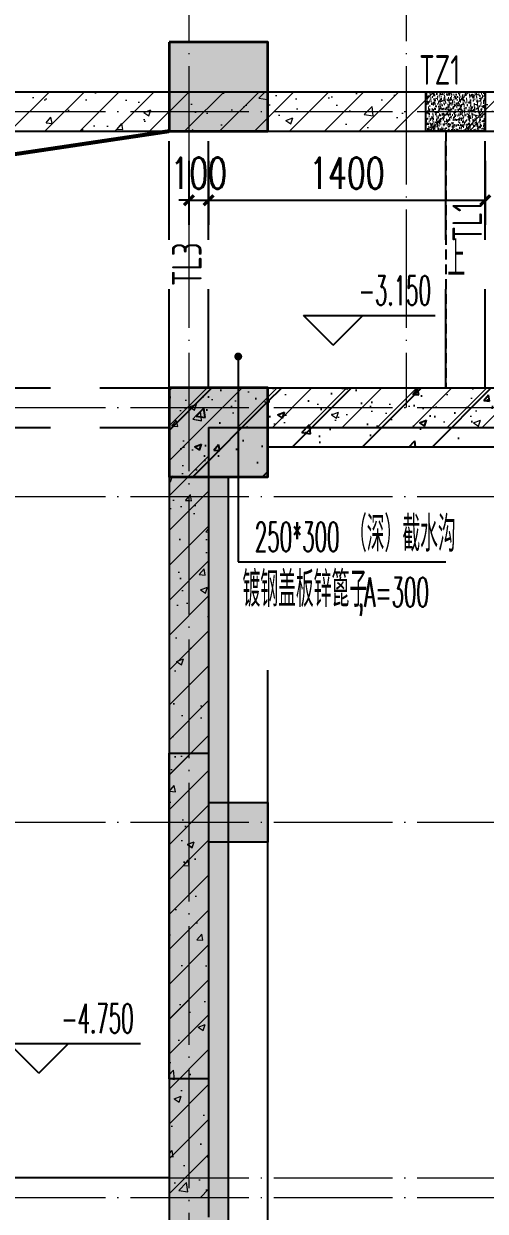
# Model space of a CAD drawing. Extents: x -1712635 to -854203, y -534641 to -21985.
# Drawn here: x -1004305 to -1001970, y -70402 to -64388 of the extents above; entities that cross this region are included whole.
import ezdxf

# ---------------------------------------------------------------- set-up
doc = ezdxf.new("R2010")
doc.units = 0
doc.header["$LTSCALE"] = 1000
for name, pattern in [('DASHED', [0.75, 0.5, -0.25]), ('DOTE', [2.42, 2, -0.2, 0.02, -0.2]), ('HIDDEN', [0.375, 0.25, -0.125])]:
    doc.linetypes.add(name, pattern=pattern)
doc.layers.get('0').update_dxf_attribs({"linetype": 'CONTINUOUS'})
doc.layers.get('Defpoints').update_dxf_attribs({"linetype": 'CONTINUOUS'})
for name, color, linetype in [('DIM_ELEV', 3, 'CONTINUOUS'), ('DIM_LEAD', 3, 'CONTINUOUS'), ('DIM_SYMB', 3, 'CONTINUOUS'), ('G', 1, 'CONTINUOUS'), ('HATCH', 8, 'CONTINUOUS'), ('PUB_TEXT', 2, 'CONTINUOUS'), ('S-Q墙填充', 252, 'CONTINUOUS'), ('S-Q墙实线', 6, 'CONTINUOUS'), ('S-Z柱实线', 6, 'CONTINUOUS'), ('S-梁', 4, 'DASHED'), ('TEXT', 2, 'CONTINUOUS'), ('WALL', 2, 'CONTINUOUS'), ('审核', 1, 'CONTINUOUS'), ('尺寸标注', 86, 'CONTINUOUS'), ('底图$0$PUB_HATCH', 252, 'CONTINUOUS')]:
    doc.layers.add(name, color=color, linetype=linetype)
for name, color, linetype, lineweight in [('DOTE', 19, 'DOTE', 9), ('PUB_HATCH', 8, 'CONTINUOUS', 9), ('底图$0$砼柱', 2, 'CONTINUOUS', 35)]:
    doc.layers.add(name, color=color, linetype=linetype, lineweight=lineweight)
doc.styles.add('_TCH_DIM', font='SIMPLEX.shx', dxfattribs={"width": 0.7, "bigfont": 'GBCBIG.shx'})
doc.styles.add('_TCH_DIM_T3', font='SIMPLEX', dxfattribs={"width": 0.705882, "bigfont": 'GBCBIG'})
doc.styles.add('TSSD_REIN', font='tssdeng.shx', dxfattribs={"width": 0.7, "height": 300, "bigfont": 'tssdchn.shx'})
doc.dimstyles.new('_TCH_ARCH&&50', dxfattribs={"dimtxt": 157.5, "dimasz": 50, "dimexe": 125, "dimexo": 150, "dimgap": 58.75, "dimtad": 1, "dimdec": 0, "dimzin": 0, "dimdsep": 46, "dimtxsty": '_TCH_DIM_T3', "dimblk": 'ARCHTICK', "dimcen": 0.09, "dimclrt": 7, "dimazin": 0, "dimtfac": 1, "dimtdec": 0, "dimtix": 1, "dimtmove": 2, "dimatfit": 3, "dimldrblk": 'ARCHTICK', "dimfxl": 0, "dimtolj": 1, "dimtzin": 0, "dimarcsym": 0})
pattern_1 = [(45, (-1162568.35, -176102.77), (-88.38835, 88.38835), []), (50, (-1162568.35, -176102.77), (358.6301, -31.37607), [37.5, -412.5]), (355, (-1162568.35, -176102.77), (-69.3757, 376.0961), [30, -330]), (100.4514, (-1162538.47, -176105.4), (289.2547, 344.7198), [31.8701, -350.57106]), (46.1842, (-1162568.35, -176002.77), (533.6205, -82.7595), [56.25, -618.75]), (96.6356, (-1162523.9, -176009.67), (467.3314, 487.059), [47.8051, -525.8565]), (351.1842, (-1162568.35, -176002.8), (467.331, 487.0593), [45, -495]), (21, (-1162518.35, -176027.77), (298.45353, -201.30945), [37.5, -412.5]), (326, (-1162518.35, -176027.77), (121.6577, 362.575), [30, -330]), (71.4514, (-1162493.48, -176044.55), (420.1113, 161.26525), [31.8701, -350.57106]), (37.5, (-1162568.35, -176102.77), (6.07993, 166.44693), [0, -326, 0, -335, 0, -331.25]), (7.5, (-1162568.35, -176102.77), (131.53477, 197.20586), [0, -191, 0, -318.5, 0, -126.25]), (327.5, (-1162679.85, -176102.77), (266.91122, -11.27744), [0, -125, 0, -390, 0, -517.5]), (317.5, (-1162729.85, -176102.77), (291.59308, 50.0525), [0, -162.5, 0, -259, 0, -367.5])]
pattern_2 = [(50, (-1018370.44, -59682.15), (358.63, -31.376), [37.5, -412.5]), (355, (-1018370.44, -59682.15), (-69.3757, 376.096), [30, -330]), (100.4514, (-1018340.55, -59684.77), (289.2547, 344.72), [31.87, -350.571]), (46.1842, (-1018370.44, -59582.15), (533.6205, -82.7595), [56.25, -618.75]), (96.6356, (-1018325.97, -59589.05), (467.331, 487.059), [47.805, -525.856]), (351.1842, (-1018370.44, -59582.15), (467.331, 487.059), [45, -495]), (21, (-1018320.44, -59607.15), (298.4535, -201.3094), [37.5, -412.5]), (326, (-1018320.44, -59607.15), (121.6577, 362.575), [30, -330]), (71.4514, (-1018295.57, -59623.93), (420.1113, 161.2652), [31.87, -350.571]), (37.5, (-1018370.44, -59682.15), (6.0799, 166.4469), [0, -326, 0, -335, 0, -331.25]), (7.5, (-1018370.44, -59682.15), (131.5348, 197.2059), [0, -191, 0, -318.5, 0, -126.25]), (327.5, (-1018481.94, -59682.15), (266.9112, -11.27744), [0, -125, 0, -390, 0, -517.5]), (317.5, (-1018531.94, -59682.15), (291.593, 50.0525), [0, -162.5, 0, -259, 0, -367.5]), (45, (-1018370.44, -59682.15), (-176.7767, 176.7767), [])]

# ---------------------------------------------------------------- blocks, each defined once
blk = doc.blocks.new('_ArchTick')
at = {"color": 0, "const_width": 0.35}
blk.add_lwpolyline([(-0.5, -0.5), (0.5, 0.5)], dxfattribs=at)
blk = doc.blocks.new('*D1156')
at = {"layer": 'Defpoints', "color": 0}
for p in [(-1003369.7, -64931.8), (-1001969.9, -64931.8), (-1001969.9, -65281.8)]:
    blk.add_point(p, dxfattribs=at)
at = {"layer": '尺寸标注', "color": 0, "lineweight": -2}
for p, q in [((-1003369.7, -65081.8), (-1003369.7, -65406.8)), ((-1001969.9, -65081.8), (-1001969.9, -65406.8)), ((-1003369.7, -65281.8), (-1001969.9, -65281.8))]:
    blk.add_line(p, q, dxfattribs=at)
at = {"layer": '尺寸标注', "color": 0, "lineweight": -2, "xscale": 50, "yscale": 50, "zscale": 50, "rotation": 180}
blk.add_blockref('_ArchTick', (-1003369.7, -65281.8), dxfattribs=at)
at = {"layer": '尺寸标注', "color": 0, "lineweight": -2, "xscale": 50, "yscale": 50, "zscale": 50}
blk.add_blockref('_ArchTick', (-1001969.9, -65281.8), dxfattribs=at)
at = {"layer": '尺寸标注', "color": 7, "insert": (-1002669.8, -65144.3), "char_height": 157.5, "attachment_point": 5, "style": '_TCH_DIM_T3'}
blk.add_mtext('\\A1;1400', dxfattribs=at)
blk = doc.blocks.new('*D1157')
at = {"layer": 'Defpoints', "color": 0}
for p in [(-1003469.6, -64931.8), (-1003369.7, -64931.8), (-1003369.7, -65281.8)]:
    blk.add_point(p, dxfattribs=at)
at = {"layer": '尺寸标注', "color": 0, "lineweight": -2}
for p, q in [((-1003469.6, -65081.8), (-1003469.6, -65406.8)), ((-1003369.7, -65081.8), (-1003369.7, -65406.8)), ((-1003469.6, -65281.8), (-1003519.6, -65281.8)), ((-1003469.6, -65281.8), (-1003369.7, -65281.8)), ((-1003369.7, -65281.8), (-1003319.7, -65281.8))]:
    blk.add_line(p, q, dxfattribs=at)
at = {"layer": '尺寸标注', "color": 0, "lineweight": -2, "xscale": 50, "yscale": 50, "zscale": 50}
blk.add_blockref('_ArchTick', (-1003469.6, -65281.8), dxfattribs=at)
at = {"layer": '尺寸标注', "color": 0, "lineweight": -2, "xscale": 50, "yscale": 50, "zscale": 50, "rotation": 180}
blk.add_blockref('_ArchTick', (-1003369.7, -65281.8), dxfattribs=at)
at = {"layer": '尺寸标注', "color": 7, "insert": (-1003419.7, -65144.3), "char_height": 157.5, "attachment_point": 5, "style": '_TCH_DIM_T3'}
blk.add_mtext('\\A1;100', dxfattribs=at)

msp = doc.modelspace()

# ---------------------------------------------------------------- hatches: boundary and pattern name
at = {"layer": 'G'}
h = msp.add_hatch(dxfattribs=at)
h.set_pattern_fill('AR-CONC', color=256, scale=5, angle=-450, style=0)
h.set_pattern_definition([(140, (-568312.577, -7511229.112), (3.13760675, 35.86300913), [3.75, -41.25]), (85, (-568312.577, -7511229.11), (-37.60960669, -6.93756668), [3, -33]), (190.4514, (-568312.316, -7511226.123), (-34.4719771, 28.92546909), [3.1870095, -35.0571056]), (136.1842, (-568322.577, -7511229.11), (8.27595072, 53.36205243), [5.625, -61.875]), (186.6356, (-568321.89, -7511224.665), (-48.70589355, 46.73313528), [4.7805144, -52.58565]), (81.1842, (-568322.577, -7511229.11), (-48.70593005, 46.73309726), [4.5, -49.5]), (111, (-568320.077, -7511224.112), (20.13094453, 29.84535261), [3.75, -41.25]), (56, (-568320.077, -7511224.11), (-36.25750225, 12.1657666), [3, -33]), (161.4514, (-568318.4, -7511221.625), (-16.12652484, 42.01113143), [3.1870095, -35.0571056]), (127.5, (-568312.577, -7511229.112), (-16.644692692, 0.607992766), [0, -32.6, 0, -33.5, 0, -33.125]), (97.5, (-568312.577, -7511229.112), (-19.720585594, 13.15347687), [0, -19.1, 0, -31.85, 0, -12.625]), (57.5, (-568312.577, -7511240.262), (1.127743587, 26.691121809), [0, -12.5, 0, -39, 0, -51.75]), (47.5, (-568312.577, -7511245.262), (-5.00524912, 29.15930847), [0, -16.25, 0, -25.9, 0, -36.75])])
h.paths.add_polyline_path([(-1002269.99, -64931.92), (-1002269.99, -64731.92), (-1001969.99, -64731.92), (-1001969.99, -64931.92)])
at = {"layer": 'HATCH'}
for points in [[(-1003569.63, -64481.91), (-1003569.63, -64931.91), (-1003069.63, -64931.91), (-1003069.63, -64481.91)], [(-1003569.63, -66231.91), (-1003569.63, -66681.91), (-1003069.63, -66681.91), (-1003069.63, -66231.91)]]:
    msp.add_hatch(color=252, dxfattribs=at).paths.add_polyline_path(points)
at = {"layer": 'PUB_HATCH'}
h = msp.add_hatch(dxfattribs=at)
h.set_pattern_fill('钢筋混凝土', color=256, scale=50, style=0)
h.set_pattern_definition(pattern_1)
h.paths.add_polyline_path([(-1006369.63, -64732.04), (-1006169.63, -64932.04), (-1003469.63, -64932.04), (-1003469.63, -64732.04)])
h = msp.add_hatch(dxfattribs=at)
h.set_pattern_fill('钢筋混凝土', color=256, scale=50, style=0)
h.set_pattern_definition(pattern_1)
h.paths.add_polyline_path([(-1003469.64, -64732.04), (-1003469.62, -64932.04), (-1000201.88, -64931.8), (-1000201.89, -64731.8)])
h = msp.add_hatch(dxfattribs=at)
h.set_pattern_fill('钢筋混凝土', color=256, scale=50, style=0)
h.set_pattern_definition(pattern_1)
h.paths.add_polyline_path([(-1003569.63, -66232.05), (-1003369.63, -66432.03), (-999317.88, -66431.8), (-999317.89, -66231.8)])
h = msp.add_hatch(dxfattribs=at)
h.set_pattern_fill('钢筋混凝土', color=256, scale=50, style=0)
h.set_pattern_definition([(45, (-1162568.35, -176102.63), (-88.38835, 88.38835), []), (50, (-1162568.35, -176102.63), (358.6301, -31.37607), [37.5, -412.5]), (355, (-1162568.35, -176102.63), (-69.3757, 376.0961), [30, -330]), (100.4514, (-1162538.47, -176105.25), (289.2547, 344.7198), [31.8701, -350.57106]), (46.1842, (-1162568.35, -176002.63), (533.6205, -82.7595), [56.25, -618.75]), (96.6356, (-1162523.9, -176009.53), (467.3314, 487.059), [47.8051, -525.8565]), (351.1842, (-1162568.35, -176002.63), (467.331, 487.0593), [45, -495]), (21, (-1162518.35, -176027.63), (298.45353, -201.30945), [37.5, -412.5]), (326, (-1162518.35, -176027.63), (121.6577, 362.575), [30, -330]), (71.4514, (-1162493.48, -176044.4), (420.1113, 161.26525), [31.8701, -350.57106]), (37.5, (-1162568.35, -176102.63), (6.07993, 166.44693), [0, -326, 0, -335, 0, -331.25]), (7.5, (-1162568.35, -176102.63), (131.53477, 197.20586), [0, -191, 0, -318.5, 0, -126.25]), (327.5, (-1162679.85, -176102.63), (266.91122, -11.27744), [0, -125, 0, -390, 0, -517.5]), (317.5, (-1162729.85, -176102.63), (291.59308, 50.0525), [0, -162.5, 0, -259, 0, -367.5])])
h.paths.add_polyline_path([(-1003369.63, -66431.9), (-1003569.63, -66231.91), (-1003569.63, -70331.9), (-1003369.63, -70331.9)])
h = msp.add_hatch(dxfattribs=at)
h.set_pattern_fill('钢筋混凝土', color=256, scale=50, style=0)
h.set_pattern_definition(pattern_1)
h.paths.add_polyline_path([(-1003369.63, -66432.03), (-1003569.63, -66232.05), (-1003569.63, -70332.04), (-1003369.63, -70332.04)])
at = {"layer": 'S-Q墙填充'}
h = msp.add_hatch(dxfattribs=at)
h.set_pattern_fill('ARMORED', color=252, scale=50, style=0)
h.set_pattern_definition(pattern_2)
h.paths.add_polyline_path([(-1003569.74, -66231.92), (-1003569.74, -66681.92), (-1003069.74, -66681.92), (-1003069.74, -66231.92)])
h = msp.add_hatch(dxfattribs=at)
h.set_pattern_fill('ARMORED', color=252, scale=50, style=0)
h.set_pattern_definition(pattern_2)
h.paths.add_polyline_path([(-1003069.74, -66231.92), (-999606.46, -66231.92), (-999606.46, -66531.92), (-1003069.74, -66531.92)])
h = msp.add_hatch(dxfattribs=at)
h.set_pattern_fill('ARMORED', color=252, scale=50, style=0)
h.set_pattern_definition(pattern_2)
h.paths.add_polyline_path([(-1003569.74, -72331.91), (-1003719.74, -72331.91), (-1003719.74, -74631.91), (-1003419.74, -74631.91), (-1003419.74, -77331.92), (-1003419.74, -72631.91), (-1003269.74, -72631.91), (-1003269.74, -66681.92), (-1003569.74, -66681.92)])
at = {"layer": '底图$0$PUB_HATCH'}
msp.add_hatch(color=256, dxfattribs=at).paths.add_polyline_path([(-1003369.63, -69731.91), (-1003569.63, -69731.91), (-1003569.63, -68081.91), (-1003369.63, -68081.91), (-1003369.63, -68331.91), (-1003069.63, -68331.91), (-1003069.63, -68531.91), (-1003369.63, -68531.91)])

# ---------------------------------------------------------------- linework, layer by layer
at = {"color": 6, "const_width": 20}
msp.add_lwpolyline([(-1006169.4, -70231.9), (-1005783.82, -65262.18), (-1003569.4, -64931.87)], dxfattribs=at)
at = {"layer": 'DIM_ELEV', "color": 6}
for p, q in [((-1002738.77, -66015.86), (-1002888.77, -65865.86)), ((-1002888.77, -65865.86), (-1002223.85, -65865.86)), ((-1002738.77, -66015.86), (-1002588.77, -65865.86)), ((-1004229.38, -69701.9), (-1004379.38, -69551.9)), ((-1004379.38, -69551.9), (-1003714.46, -69551.9)), ((-1004229.38, -69701.9), (-1004079.38, -69551.9))]:
    msp.add_line(p, q, dxfattribs=at)
at = {"layer": 'DIM_LEAD'}
for p, q in [((-1003219.63, -66073.04), (-1003219.63, -67113.7)), ((-1003219.63, -67113.7), (-1002169.68, -67113.7))]:
    msp.add_line(p, q, dxfattribs=at)
at = {"layer": 'DIM_LEAD', "const_width": 20}
msp.add_lwpolyline([(-1003219.63, -66063.04, 1), (-1003219.63, -66083.04, 1)], format="xyb", close=True, dxfattribs=at)
at = {"layer": 'DIM_SYMB'}
msp.add_lwpolyline([(-1002037.94, -65581.66, 0, 0, 0), (-999889.88, -65581.65, 0, 40, 0), (-1000039.88, -65581.65, 0, 0, 0)], format="xyseb", dxfattribs=at)
msp.add_lwpolyline([(-1003069.63, -75080.64), (-1003069.63, -71427.06), (-1003174.63, -71388.85), (-1002964.63, -71351.82), (-1003069.63, -71314.56), (-1003069.63, -67660.98)], dxfattribs=at)
at = {"layer": 'DOTE', "linetype": 'DOTE', "ltscale": 0.3}
for p, q in [((-1003469.63, -63150.44), (-1003469.63, -72431.9)), ((-1002369.63, -63150.44), (-1002369.63, -66331.91)), ((-1006669.63, -64831.91), (-995306.05, -64831.91)), ((-1006669.63, -66331.91), (-995306.05, -66331.91)), ((-1006669.63, -66781.91), (-995306.05, -66781.91)), ((-1006669.63, -68431.91), (-995306.05, -68431.91)), ((-1006669.63, -70231.91), (-995306.05, -70231.91)), ((-1006669.63, -70331.91), (-995306.05, -70331.9))]:
    msp.add_line(p, q, dxfattribs=at)
at = {"layer": 'G'}
msp.add_lwpolyline([(-1002269.99, -64931.92), (-1002269.99, -64731.92), (-1001969.99, -64731.92), (-1001969.99, -64931.92)], close=True, dxfattribs=at)
at = {"layer": 'S-Q墙实线', "linetype": 'ByBlock'}
msp.add_lwpolyline([(-1003069.74, -66231.92), (-999606.46, -66231.92), (-999606.46, -66531.92), (-1003069.74, -66531.92)], close=True, dxfattribs=at)
msp.add_lwpolyline([(-1003569.74, -72331.91), (-1003719.74, -72331.91), (-1003719.74, -74631.91), (-1003419.74, -74631.91), (-1003419.74, -74628.15), (-1003419.74, -74628.15), (-1003419.74, -72631.91), (-1003269.74, -72631.91), (-1003269.74, -66681.92), (-1003569.74, -66681.92), (-1003569.74, -72331.91)], dxfattribs=at)
at = {"layer": 'S-Q墙实线', "color": 6}
msp.add_lwpolyline([(-1003369.63, -69731.91), (-1003569.63, -69731.91), (-1003569.63, -68081.91), (-1003369.63, -68081.91), (-1003369.63, -68331.91), (-1003069.63, -68331.91), (-1003069.63, -68531.91), (-1003369.63, -68531.91)], close=True, dxfattribs=at)
at = {"layer": 'S-Z柱实线', "color": 2, "lineweight": 35}
for points in [[(-1003569.63, -64481.91), (-1003569.63, -64931.91), (-1003069.63, -64931.91), (-1003069.63, -64481.91)], [(-1003569.63, -66231.91), (-1003569.63, -66681.91), (-1003069.63, -66681.91), (-1003069.63, -66231.91)]]:
    msp.add_lwpolyline(points, close=True, dxfattribs=at)
at = {"layer": 'S-Z柱实线', "lineweight": 35}
msp.add_lwpolyline([(-1003569.74, -66231.92), (-1003569.74, -66681.92), (-1003069.74, -66681.92), (-1003069.74, -66231.92)], close=True, dxfattribs=at)
at = {"layer": 'S-梁'}
for p, q in [((-1002169.99, -66231.79), (-1002169.99, -64931.79)), ((-1001969.99, -66231.79), (-1001969.99, -64931.79)), ((-1003569.74, -66232.04), (-1003569.74, -64953.16)), ((-1003369.73, -66232.03), (-1003369.73, -64953.15)), ((-1006169.63, -66231.9), (-1003569.63, -66231.91)), ((-1006169.63, -66431.9), (-1003569.63, -66431.91))]:
    msp.add_line(p, q, dxfattribs=at)
at = {"layer": 'WALL'}
for p, q in [((-1006369.63, -64731.91), (-1003469.63, -64731.91)), ((-1003469.64, -64731.91), (-1000201.89, -64731.66)), ((-1006169.63, -64931.91), (-1003469.63, -64931.91)), ((-1003569.63, -64931.91), (-1003569.63, -64932.01)), ((-1003569.63, -64932.01), (-1003369.63, -64932.01)), ((-1003469.62, -64931.91), (-1000201.88, -64931.66)), ((-1003369.63, -64932.01), (-1003369.63, -64931.9)), ((-1003569.63, -66231.91), (-999317.89, -66231.66)), ((-1003569.63, -66231.91), (-1003369.63, -66231.9)), ((-1003569.63, -66231.91), (-1003569.63, -70331.9)), ((-1003369.63, -66431.9), (-999317.88, -66431.66)), ((-1003369.63, -66431.9), (-1003369.63, -70331.9)), ((-1003569.63, -70231.9), (-1006169.63, -70231.91)), ((-1003569.63, -70331.9), (-1003569.63, -70431.9)), ((-1003369.63, -70331.9), (-1003369.63, -70431.9))]:
    msp.add_line(p, q, dxfattribs=at)
at = {"layer": '审核', "color": 58, "linetype": 'HIDDEN', "ltscale": 0.2}
msp.add_line((-1002169.64, -64931.81), (-1002169.57, -66231.83), dxfattribs=at)
at = {"layer": '底图$0$砼柱', "color": 3, "lineweight": 35}
msp.add_lwpolyline([(-1003569.74, -66231.91), (-1003569.74, -66681.91), (-1003069.74, -66681.91), (-1003069.74, -66231.91)], close=True, dxfattribs=at)

# ---------------------------------------------------------------- texts
at = {"layer": 'PUB_TEXT', "style": '_TCH_DIM'}
for s, height, width, p in [('上', 178.72, 0.7, (-1002160.96, -65669.16)), ('（深）截水沟', 178.723, 0.7, (-1002659.67, -67061.2)), ('250*300', 148.75, 0.494118, (-1003135.67, -67061.2)), ('镀钢盖板锌篦子', 178.723, 0.7, (-1003198.01, -67341.2)), (',A=300', 148.75, 0.494118, (-1002614.18, -67341.2))]:
    msp.add_text(s, height=height, dxfattribs=dict(at, width=width)).set_placement(p)
at = {"layer": 'PUB_TEXT', "color": 6, "style": '_TCH_DIM', "width": 0.494118}
for s, p in [('-3.150', (-1002609.85, -65813.36)), ('-4.750', (-1004114.46, -69499.4))]:
    msp.add_text(s, height=148.75, dxfattribs=at).set_placement(p)
at = {"layer": 'TEXT', "color": 230, "style": 'TSSD_REIN', "width": 0.7}
msp.add_text('TZ1', height=150, dxfattribs=at).set_placement((-1002304.49, -64696.71))
for s, p in [('TL1', (-1001986.16, -65492.1)), ('TL3', (-1003404.97, -65716.27))]:
    msp.add_text(s, height=150, rotation=90, dxfattribs=at).set_placement(p)

# ---------------------------------------------------------------- dimensions: what is measured, and where the dimension line sits
at = {"layer": '尺寸标注', "color": 106}
dim = msp.add_linear_dim(base=(-1003369.69, -65281.76), p1=(-1003469.63, -64931.79), p2=(-1003369.69, -64931.79), angle=0, dimstyle='_TCH_ARCH&&50', dxfattribs=at)
dim.commit()
dim.dimension.update_dxf_attribs({"geometry": '*D1157', "text_midpoint": (-1003419.68, -65144.26), "dimtype": 161})
dim = msp.add_aligned_dim(p1=(-1003369.69, -64931.79), p2=(-1001969.88, -64931.79), distance=-349.96, dimstyle='_TCH_ARCH&&50', dxfattribs=at)
dim.commit()
dim.dimension.update_dxf_attribs({"geometry": '*D1156', "text_midpoint": (-1002669.79, -65144.26)})

doc.saveas('drawing.dxf')
